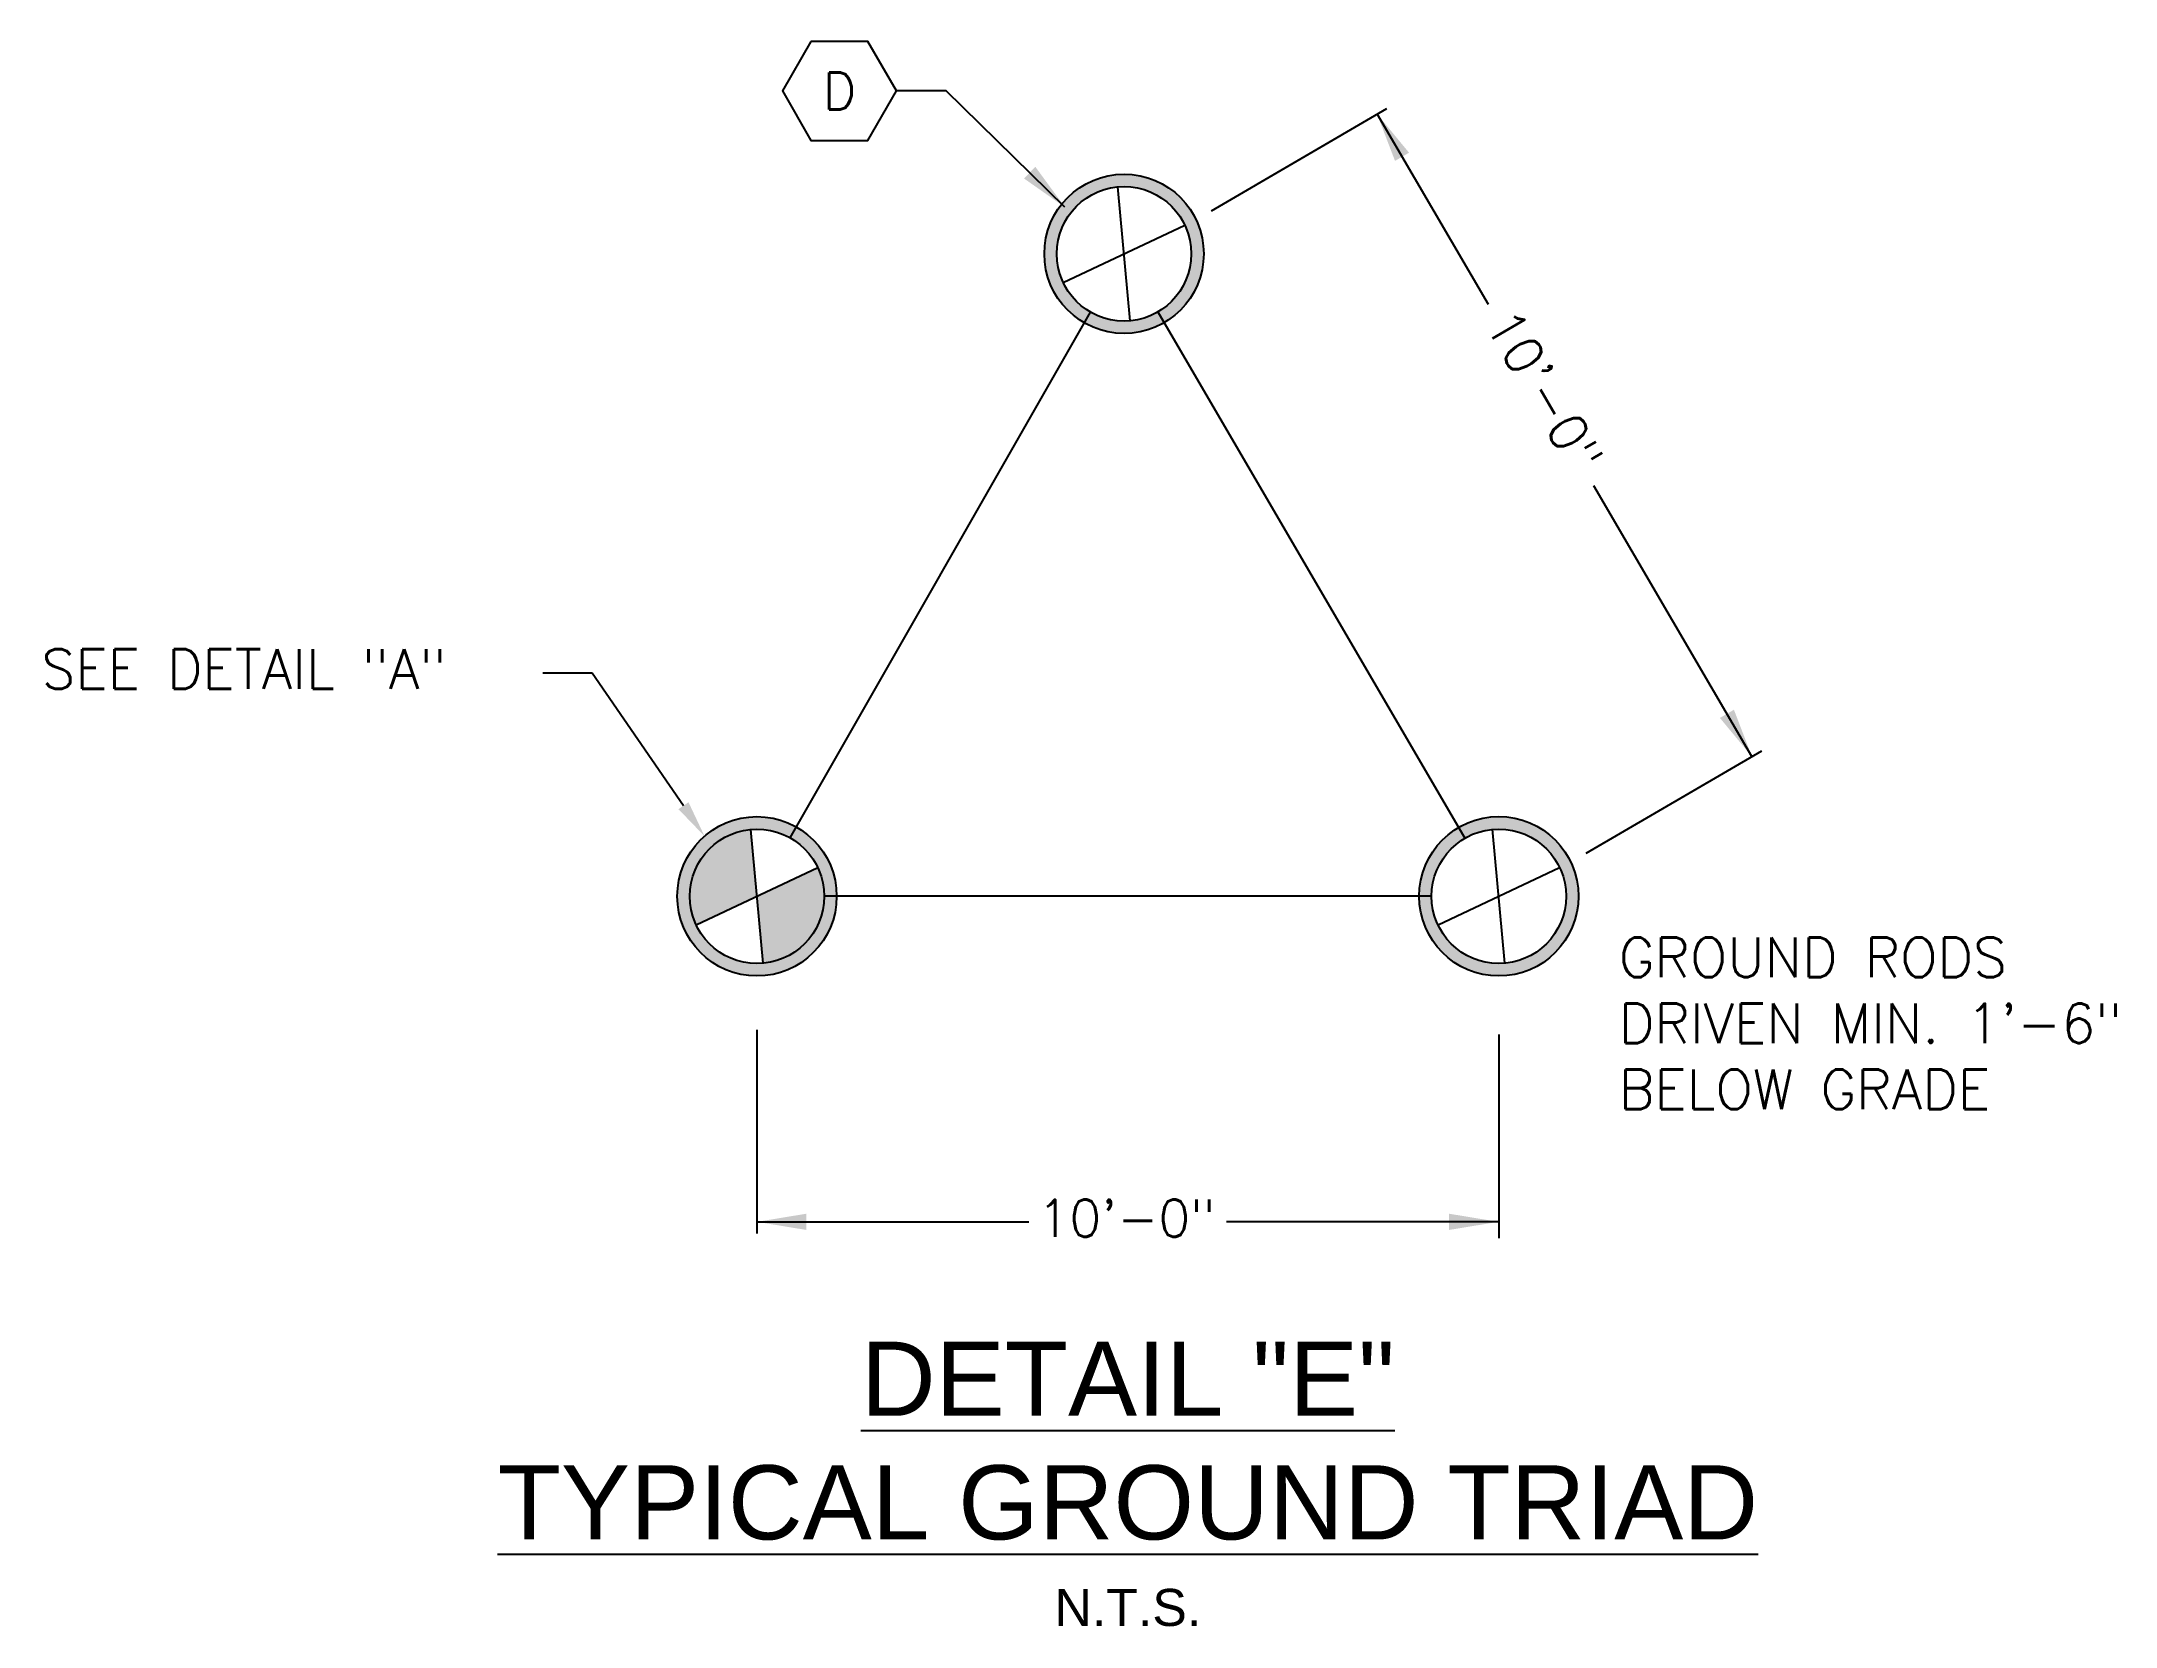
# Model space of a CAD drawing. Header units: inches. Extents: x -4.2 to 30.9, y 3 to 13.7.
# Drawn here: x 25.71 to 30.95, y 9.65 to 13.66 of the extents above; entities outside this region: 1.
import ezdxf
from ezdxf import colors
from ezdxf.entities.mleader import LeaderData, LeaderLine
from ezdxf.enums import TextEntityAlignment as Align
from ezdxf.math import Vec2, Vec3

# ---------------------------------------------------------------- set-up
doc = ezdxf.new("R2010")
doc.units = ezdxf.units.IN
doc.header["$LTSCALE"] = 0.5
doc.header["$MEASUREMENT"] = 0
doc.layers.get('0').update_dxf_attribs({"linetype": 'CONTINUOUS'})
for name, color, linetype in [('E-Dims', 1, 'CONTINUOUS'), ('E-Text', 2, 'CONTINUOUS'), ('Ground', 4, 'Ground'), ('Text', 2, 'CONTINUOUS')]:
    doc.layers.add(name, color=color, linetype=linetype)
doc.styles.add('Arial', font='arial.ttf')
doc.styles.add('SIMPLEX', font='simplex.shx')
doc.styles.get("Standard").update_dxf_attribs({"font": 'simplex.shx'})
doc.styles.add('Text', font='simplex.shx', dxfattribs={"height": 0.1})
doc.linetypes.add('Ground', pattern='A,1.5,-0.25,["G",Standard,S=0.2,R=0,X=-0.05,Y=-0.1],-0.25', length=2)
doc.dimstyles.new('STANDARD$7', dxfattribs={"dimtxt": 0.09375, "dimasz": 0.125, "dimexe": 0.1875, "dimexo": 0.0625, "dimgap": 0.0625, "dimtad": 0, "dimdec": 6, "dimzin": 0, "dimdsep": 46, "dimlunit": 4, "dimtxsty": 'SIMPLEX', "dimcen": 0.0625, "dimclrd": 256, "dimclre": 256, "dimclrt": 256, "dimadec": 0, "dimazin": 0, "dimtfac": 1, "dimtdec": 6, "dimtofl": 0, "dimtmove": 0, "dimatfit": 0, "dimfxl": 1, "dimfrac": 2, "dimtolj": 1, "dimtzin": 0, "dimlwd": -1, "dimlwe": -1, "dimarcsym": 0})

# ---------------------------------------------------------------- blocks, each defined once
blk = doc.blocks.new('Elec Hex')
at = {"transparency": 16777216}
blk.add_lwpolyline([(4.1326, 11.4741), (4.0604, 11.3491), (4.1326, 11.2241), (4.2769, 11.2241), (4.3491, 11.3491), (4.2769, 11.4741)], close=True, dxfattribs=at)
at = {"transparency": 16777216, "style": 'Text'}
blk.add_attdef('HTRACE', text='', height=0.0938, dxfattribs=at).set_placement((4.2048, 11.3491), align=Align.MIDDLE_CENTER)

msp = doc.modelspace()

# ---------------------------------------------------------------- hatches: boundary and pattern name
at = {"layer": 'Ground'}
h = msp.add_hatch(color=256, dxfattribs=at)
h.paths.add_polyline_path([(28.3427, 12.9443, 1), (28.5426, 13.2942, 1)])
h.paths.add_polyline_path([(28.527, 13.2669, -1), (28.3583, 12.9717, -1)], flags=16)
h = msp.add_hatch(color=256, dxfattribs=at)
h.paths.add_polyline_path([(27.4146, 11.3199, 1), (27.6145, 11.6698, 1)])
h.paths.add_polyline_path([(27.5989, 11.6424, -1), (27.4302, 11.3472, -1)], flags=16)
h = msp.add_hatch(color=256, dxfattribs=at)
h.paths.add_polyline_path([(29.2904, 11.32, 1), (29.4903, 11.6699, 1)])
h.paths.add_polyline_path([(29.4747, 11.6425, -1), (29.306, 11.3473, -1)], flags=16)
h = msp.add_hatch(color=256, dxfattribs=at)
h.paths.add_polyline_path([(27.6683, 11.5674), (27.5146, 11.4948), (27.5301, 11.3255, 0.520567)])
h.paths.add_polyline_path([(27.3608, 11.4223), (27.5146, 11.4948), (27.499, 11.6641, 0.520567)])

# ---------------------------------------------------------------- linework, layer by layer
at = {"layer": 'E-Dims', "linetype": 'Continuous'}
for p, q in [((28.6636, 13.2282), (29.1073, 13.487)), ((29.6112, 11.6038), (30.0549, 11.8626))]:
    msp.add_line(p, q, dxfattribs=at)
at = {"layer": 'E-Dims'}
for p, q in [((27.5146, 11.1569), (27.5146, 10.6419)), ((29.3903, 11.1457), (29.3903, 10.6307))]:
    msp.add_line(p, q, dxfattribs=at)
at = {"layer": 'Ground'}
for p, q in [((28.4583, 12.95), (28.4271, 13.2886)), ((28.2889, 13.0467), (28.5964, 13.1918)), ((27.5989, 11.6424), (28.3583, 12.9717)), ((28.5284, 12.9724), (29.3046, 11.6417)), ((27.5301, 11.3255), (27.499, 11.6641)), ((29.4059, 11.3256), (29.3747, 11.6642)), ((27.3608, 11.4223), (27.6683, 11.5674)), ((29.2366, 11.4224), (29.5441, 11.5674)), ((29.2203, 11.4949), (27.6846, 11.4948))]:
    msp.add_line(p, q, dxfattribs=at)
at = {"layer": 'Ground', "linetype": 'Continuous'}
for centre, radius in [((28.4427, 13.1193), 0.2015), ((28.4427, 13.1193), 0.17), ((27.5146, 11.4948), 0.2015), ((29.3903, 11.4949), 0.2015), ((27.5146, 11.4948), 0.17), ((29.3903, 11.4949), 0.17)]:
    msp.add_circle(centre, radius, dxfattribs=at)

# ---------------------------------------------------------------- block references
at = {"layer": 'E-Text'}
msp.add_blockref('Elec Hex', (23.5184, 2.1821), dxfattribs=at).add_auto_attribs({'HTRACE': 'D'})

# ---------------------------------------------------------------- texts
at = {"layer": 'E-Dims', "linetype": 'Continuous', "insert": (29.5056, 12.7727), "char_height": 0.09375, "attachment_point": 5, "rotation": 300.2564, "style": 'SIMPLEX'}
msp.add_mtext('10\'-0"', dxfattribs=at)
at = {"layer": 'E-Dims', "linetype": 'Continuous', "insert": (28.4492, 10.681), "char_height": 0.09375, "attachment_point": 5, "style": 'SIMPLEX'}
msp.add_mtext('10\'-0"', dxfattribs=at)
at = {"layer": 'E-Text', "ltscale": 0.5, "insert": (29.6938, 11.3903), "char_height": 0.1, "attachment_point": 1, "style": 'Text'}
msp.add_mtext_dynamic_manual_height_columns('GROUND RODS DRIVEN MIN. 1\'-6" BELOW GRADE', width=1.463558, gutter_width=0.5, heights=[0], dxfattribs=at)
at = {"layer": 'E-Text', "insert": (28.4524, 10.0086), "char_height": 0.09375, "width": 5.17192, "attachment_point": 5, "style": 'Arial'}
msp.add_mtext('{\\H2x;\\L\\C6;DETAIL "E" \\PTYPICAL GROUND TRIAD\\C256;\\P}N.T.S.', dxfattribs=at)
at = {"layer": 'Text', "insert": (-4.2489, 2.978), "char_height": 0.09375, "attachment_point": 1, "style": 'SIMPLEX'}
msp.add_mtext('\\A1;', dxfattribs=at)

# ---------------------------------------------------------------- leaders
at = {"layer": 'E-Dims'}
for points in [[(29.0826, 13.4726), (29.3632, 12.9916)], [(30.0301, 11.8482), (29.6303, 12.5328)], [(27.5146, 10.6717), (28.2019, 10.6717)], [(29.3893, 10.6717), (28.7019, 10.6717)]]:
    msp.add_leader(points, dimstyle='STANDARD$7', override={"dimgap": 0.0625, "dimtad": 0}, dxfattribs=at)
at = {"layer": 'E-Text'}
msp.add_leader([(28.2934, 13.237), (27.9934, 13.5312), (27.8675, 13.5312)], dimstyle='STANDARD$7', override={"dimgap": 0.0625, "dimtad": 0}, dxfattribs=at)
at = {"layer": 'E-Text', "ltscale": 0.5}
ml = msp.add_multileader_mtext('Standard', dxfattribs=at)
ml.set_content('SEE DETAIL "A"', color=256, style='Text')
ml.set_leader_properties()
ml.build(insert=Vec2(0, 0))
ml.multileader.update_dxf_attribs({"text_right_attachment_type": 3, "dogleg_length": 0.125, "arrow_head_size": 0.0938})
ctx = ml.context
ctx.base_point, ctx.char_height, ctx.arrow_head_size, ctx.landing_gap_size, ctx.plane_origin = Vec3(25.6431, 12.0683), 0.1, 0.0938, 0.0625, Vec3(27.3821, 11.6467)
ctx.right_attachment = 3
notes = []
notes.append((ctx, [(0, (1, 1, 0), (27.0979, 12.0588), (-1, 0), 0.125, [(0, [(27.3821, 11.6467)], 0, [])])]))
ctx.mtext.insert, ctx.mtext.flow_direction = Vec3(25.7056, 12.1197), 5
for ctx, leaders in notes:
    for number, flags, end, landing, length, lines in leaders:
        leader = LeaderData()
        leader.index, (leader.has_last_leader_line, leader.has_dogleg_vector, leader.attachment_direction) = number, flags
        leader.last_leader_point, leader.dogleg_vector, leader.dogleg_length = Vec3(end), Vec3(landing), length
        for number, points, colour, breaks in lines:
            line = LeaderLine()
            line.index, line.vertices, line.color, line.breaks = number, Vec3.list(points), colors.encode_raw_color(colour), breaks
            leader.lines.append(line)
        ctx.leaders.append(leader)

doc.saveas('drawing.dxf')
